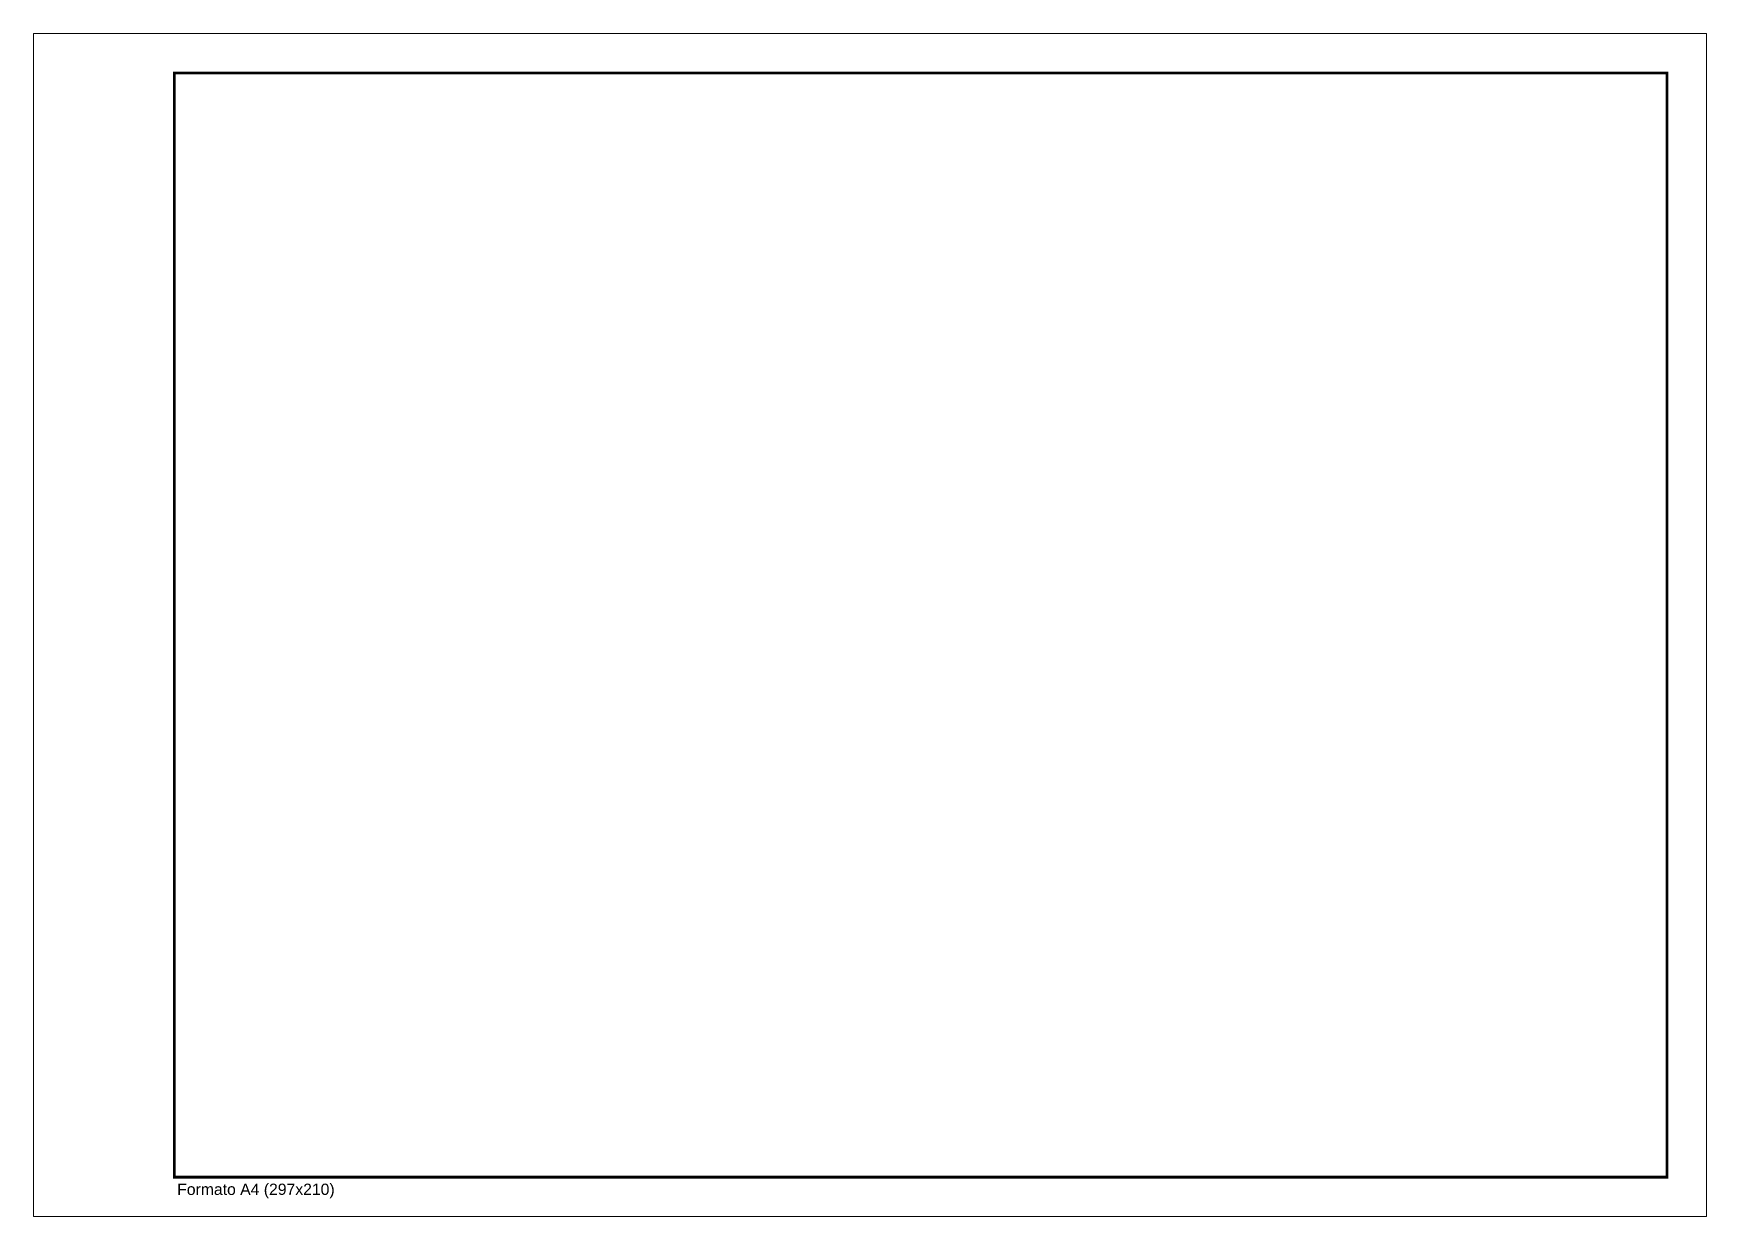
# Paper-space layout 'Eixo' of a CAD drawing. Header units: millimetres. Extents: x -13 to 284, y 3 to 213.
import ezdxf

# ---------------------------------------------------------------- set-up
doc = ezdxf.new("R2010")
doc.units = ezdxf.units.MM
doc.header["$LTSCALE"] = 0.5
doc.layers.add('formato', color=116, linetype='Continuous', lineweight=20)
doc.layers.add('texto', color=102, linetype='Continuous')
doc.styles.add('Texto', font='')
doc.styles.get('Texto').set_extended_font_data('Arial', bold=True)

psp = doc.layouts.new('Eixo')

# ---------------------------------------------------------------- linework, layer by layer
at = {"layer": 'formato'}
for p, q in [((284.04, 212.67), (-12.96, 212.67)), ((-12.96, 212.67), (-12.96, 2.67)), ((284.04, 2.67), (284.04, 212.67)), ((-12.96, 2.67), (284.04, 2.67))]:
    psp.add_line(p, q, dxfattribs=at)
at = {"layer": 'formato', "const_width": 0.5}
psp.add_lwpolyline([(277.04, 9.67), (277.04, 205.67), (12.04, 205.67), (12.04, 9.67)], close=True, dxfattribs=at)

# ---------------------------------------------------------------- texts
at = {"layer": 'texto', "insert": (12.56, 8.51), "char_height": 2, "attachment_point": 1, "style": 'Texto'}
psp.add_mtext_dynamic_manual_height_columns('{\\fArial|b0|i0|c0|p34;Formato A4 (297x210)}', width=88, gutter_width=12.5, heights=[0], dxfattribs=at)

doc.saveas('drawing.dxf')
